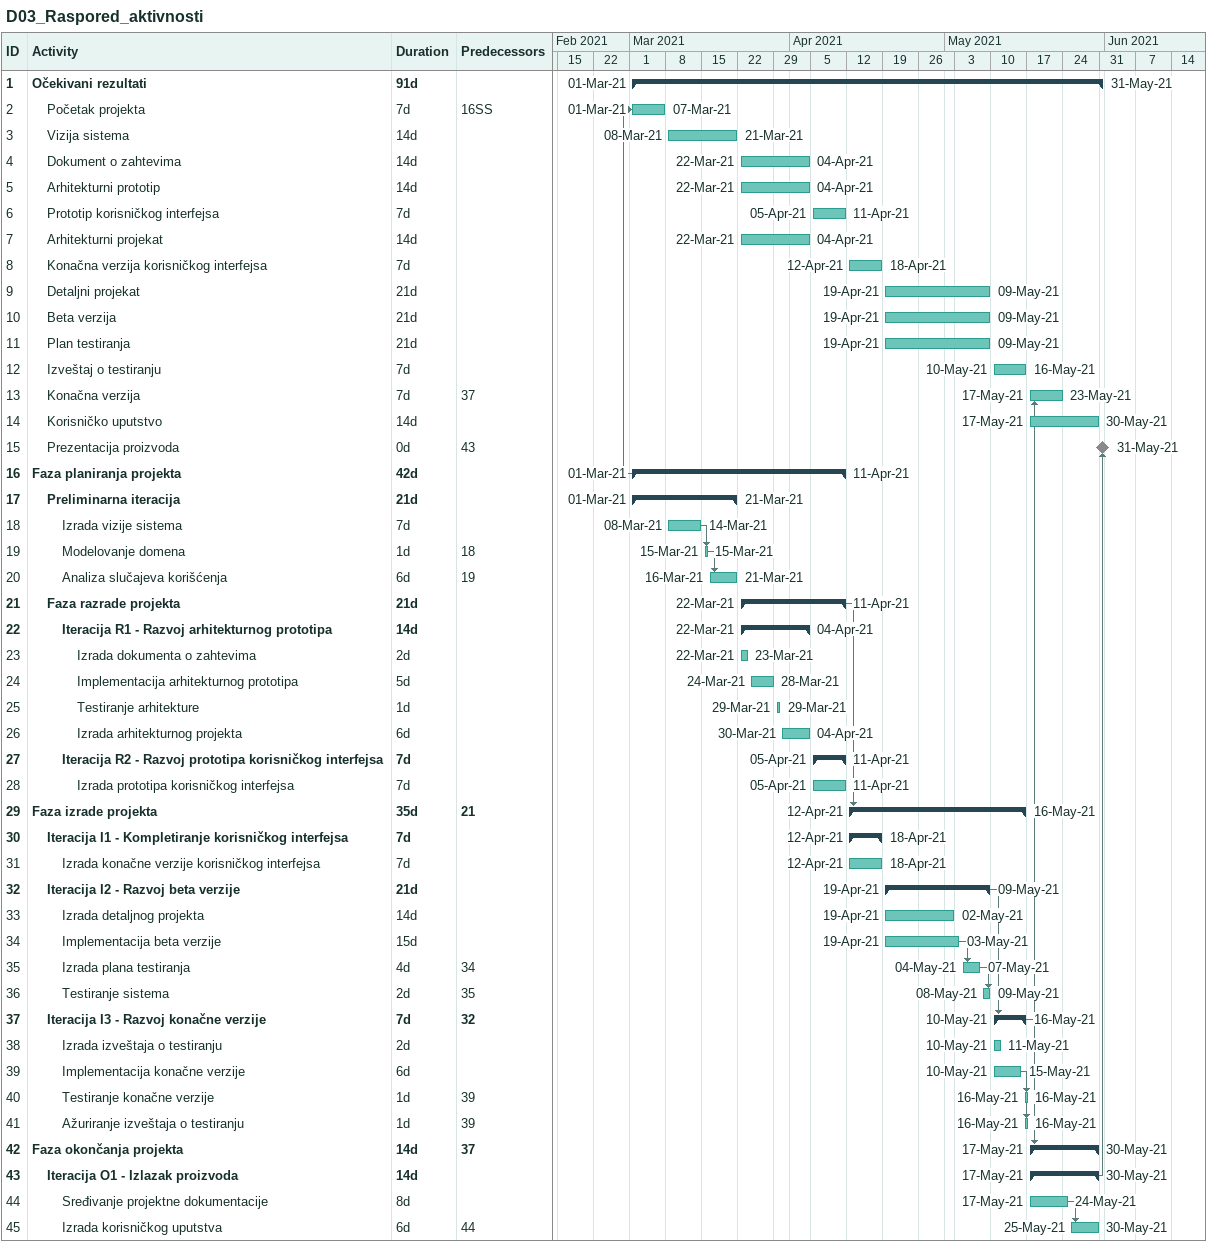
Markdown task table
D03_Raspored_aktivnosti

| ID | Level | Task | Duration | Start | Finish | Predecessors |
|---|---|---|---|---|---|---|
| 1 | 1 | **Očekivani rezultati** | 91d | 2021-03-01 | 2021-05-31 |  |
| 2 | 2 | Početak projekta | 7d | 2021-03-01 | 2021-03-07 | 16SS |
| 3 | 2 | Vizija sistema | 14d | 2021-03-08 | 2021-03-21 |  |
| 4 | 2 | Dokument o zahtevima | 14d | 2021-03-22 | 2021-04-04 |  |
| 5 | 2 | Arhitekturni prototip | 14d | 2021-03-22 | 2021-04-04 |  |
| 6 | 2 | Prototip korisničkog interfejsa | 7d | 2021-04-05 | 2021-04-11 |  |
| 7 | 2 | Arhitekturni projekat | 14d | 2021-03-22 | 2021-04-04 |  |
| 8 | 2 | Konačna verzija korisničkog interfejsa | 7d | 2021-04-12 | 2021-04-18 |  |
| 9 | 2 | Detaljni projekat | 21d | 2021-04-19 | 2021-05-09 |  |
| 10 | 2 | Beta verzija | 21d | 2021-04-19 | 2021-05-09 |  |
| 11 | 2 | Plan testiranja | 21d | 2021-04-19 | 2021-05-09 |  |
| 12 | 2 | Izveštaj o testiranju | 7d | 2021-05-10 | 2021-05-16 |  |
| 13 | 2 | Konačna verzija | 7d | 2021-05-17 | 2021-05-23 | 37 |
| 14 | 2 | Korisničko uputstvo | 14d | 2021-05-17 | 2021-05-30 |  |
| 15 | 2 | Prezentacija proizvoda | 0d | 2021-05-31 | 2021-05-31 | 43 |
| 16 | 1 | **Faza planiranja projekta** | 42d | 2021-03-01 | 2021-04-11 |  |
| 17 | 2 | **Preliminarna iteracija** | 21d | 2021-03-01 | 2021-03-21 |  |
| 18 | 3 | Izrada vizije sistema | 7d | 2021-03-08 | 2021-03-14 |  |
| 19 | 3 | Modelovanje domena | 1d | 2021-03-15 | 2021-03-15 | 18 |
| 20 | 3 | Analiza slučajeva korišćenja | 6d | 2021-03-16 | 2021-03-21 | 19 |
| 21 | 2 | **Faza razrade projekta** | 21d | 2021-03-22 | 2021-04-11 |  |
| 22 | 3 | **Iteracija R1 - Razvoj arhitekturnog prototipa** | 14d | 2021-03-22 | 2021-04-04 |  |
| 23 | 4 | Izrada dokumenta o zahtevima | 2d | 2021-03-22 | 2021-03-23 |  |
| 24 | 4 | Implementacija arhitekturnog prototipa | 5d | 2021-03-24 | 2021-03-28 |  |
| 25 | 4 | Testiranje arhitekture | 1d | 2021-03-29 | 2021-03-29 |  |
| 26 | 4 | Izrada arhitekturnog projekta | 6d | 2021-03-30 | 2021-04-04 |  |
| 27 | 3 | **Iteracija R2 - Razvoj prototipa korisničkog interfejsa** | 7d | 2021-04-05 | 2021-04-11 |  |
| 28 | 4 | Izrada prototipa korisničkog interfejsa | 7d | 2021-04-05 | 2021-04-11 |  |
| 29 | 1 | **Faza izrade projekta** | 35d | 2021-04-12 | 2021-05-16 | 21 |
| 30 | 2 | **Iteracija I1 - Kompletiranje korisničkog interfejsa** | 7d | 2021-04-12 | 2021-04-18 |  |
| 31 | 3 | Izrada konačne verzije korisničkog interfejsa | 7d | 2021-04-12 | 2021-04-18 |  |
| 32 | 2 | **Iteracija I2 - Razvoj beta verzije** | 21d | 2021-04-19 | 2021-05-09 |  |
| 33 | 3 | Izrada detaljnog projekta | 14d | 2021-04-19 | 2021-05-02 |  |
| 34 | 3 | Implementacija beta verzije | 15d | 2021-04-19 | 2021-05-03 |  |
| 35 | 3 | Izrada plana testiranja | 4d | 2021-05-04 | 2021-05-07 | 34 |
| 36 | 3 | Testiranje sistema | 2d | 2021-05-08 | 2021-05-09 | 35 |
| 37 | 2 | **Iteracija I3 - Razvoj konačne verzije** | 7d | 2021-05-10 | 2021-05-16 | 32 |
| 38 | 3 | Izrada izveštaja o testiranju | 2d | 2021-05-10 | 2021-05-11 |  |
| 39 | 3 | Implementacija konačne verzije | 6d | 2021-05-10 | 2021-05-15 |  |
| 40 | 3 | Testiranje konačne verzije | 1d | 2021-05-16 | 2021-05-16 | 39 |
| 41 | 3 | Ažuriranje izveštaja o testiranju | 1d | 2021-05-16 | 2021-05-16 | 39 |
| 42 | 1 | **Faza okončanja projekta** | 14d | 2021-05-17 | 2021-05-30 | 37 |
| 43 | 2 | **Iteracija O1 - Izlazak proizvoda** | 14d | 2021-05-17 | 2021-05-30 |  |
| 44 | 3 | Sređivanje projektne dokumentacije | 8d | 2021-05-17 | 2021-05-24 |  |
| 45 | 3 | Izrada korisničkog uputstva | 6d | 2021-05-25 | 2021-05-30 | 44 |
